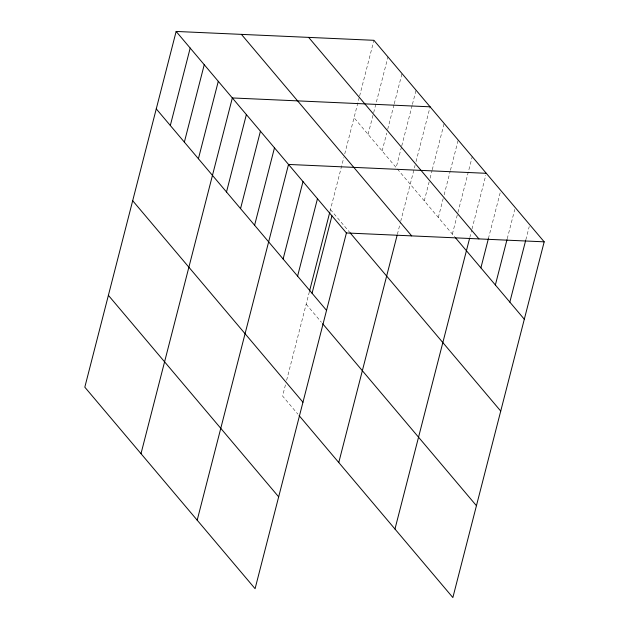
<?xml version="1.0" encoding="UTF-8"?>
<svg xmlns="http://www.w3.org/2000/svg" width="629" height="629" viewBox="0 0 629 629"><rect width="100%" height="100%" fill="white"/><g stroke="black" fill="none" stroke-linecap="round" stroke-linejoin="round"><path stroke-width="0.47" stroke-dasharray="3.15 2.36" d="M285.44 384.909L282.586 396.034L297.855 414.11M286.635 380.27L309.264 292.139M329.981 211.43L343.796 157.62M344.747 153.908L359.371 96.96M359.615 96.017L373.917 40.311M368.091 134.354L373.422 113.59M373.665 112.646L387.967 56.94M382.133 150.984L386.741 133.041M387.708 129.267L394.013 104.721M394.257 103.777L402.01 73.562M401.514 146.832L396.184 167.605L354.041 117.733M401.758 145.889L412.184 105.295M412.42 104.351L416.06 90.191M397.371 234.326L400.461 222.265M400.704 221.337L415.077 165.348M416.044 161.574L430.11 106.812M424.276 200.855L429.127 181.97M430.094 178.196L432.037 170.648M432.272 169.696L444.153 123.433M438.327 217.485L443.17 198.599M444.145 194.825L450.199 171.222M450.443 170.27L458.203 140.063M452.369 234.106L457.708 213.333M457.943 212.39L472.245 156.684M469.816 237.51L471.75 229.962M471.994 229.019L485.808 175.2M488.403 238.588L500.527 191.381M507.241 238.721L514.758 209.457M525.836 239.806L529.233 226.582M397.402 169.052L454.814 236.999M330.461 209.575L349.394 231.983M306.166 304.2L321.435 322.268"/><path stroke-width="0.94" d="M176.144 31.45L84.813 387.173L255.083 588.689L346.414 232.966L176.144 31.45L373.917 40.311L544.187 241.827L452.856 597.55L299.074 415.557M170.317 125.493L190.194 48.071M184.36 142.123L204.244 64.701M198.41 158.744L218.287 81.322M140.998 453.674L232.337 97.951L430.11 106.812M226.503 191.994L246.379 114.572M240.553 208.616L260.43 131.202M254.603 225.245L274.48 147.823M197.192 520.175L288.522 164.444L486.296 173.313M283.121 258.999L302.997 181.577M297.596 276.123L317.472 198.709M309.499 291.211L329.745 212.358M312.063 293.256L331.947 215.833M338.772 462.535L397.127 235.254M394.965 529.036L469.572 238.454M480.894 267.86L488.403 238.588M495.361 284.984L506.998 239.673M509.836 302.117L525.592 240.75M346.414 232.966L544.187 241.827M308.65 37.386L478.921 238.902M455.427 237.723L524.311 319.241M241.41 34.375L411.68 235.891M349.999 232.706L500.731 411.083M156.267 108.872L326.537 310.38M322.653 323.715L476.436 505.708M132.688 200.714L302.958 402.222M108.392 295.331L278.663 496.847"/></g></svg>
